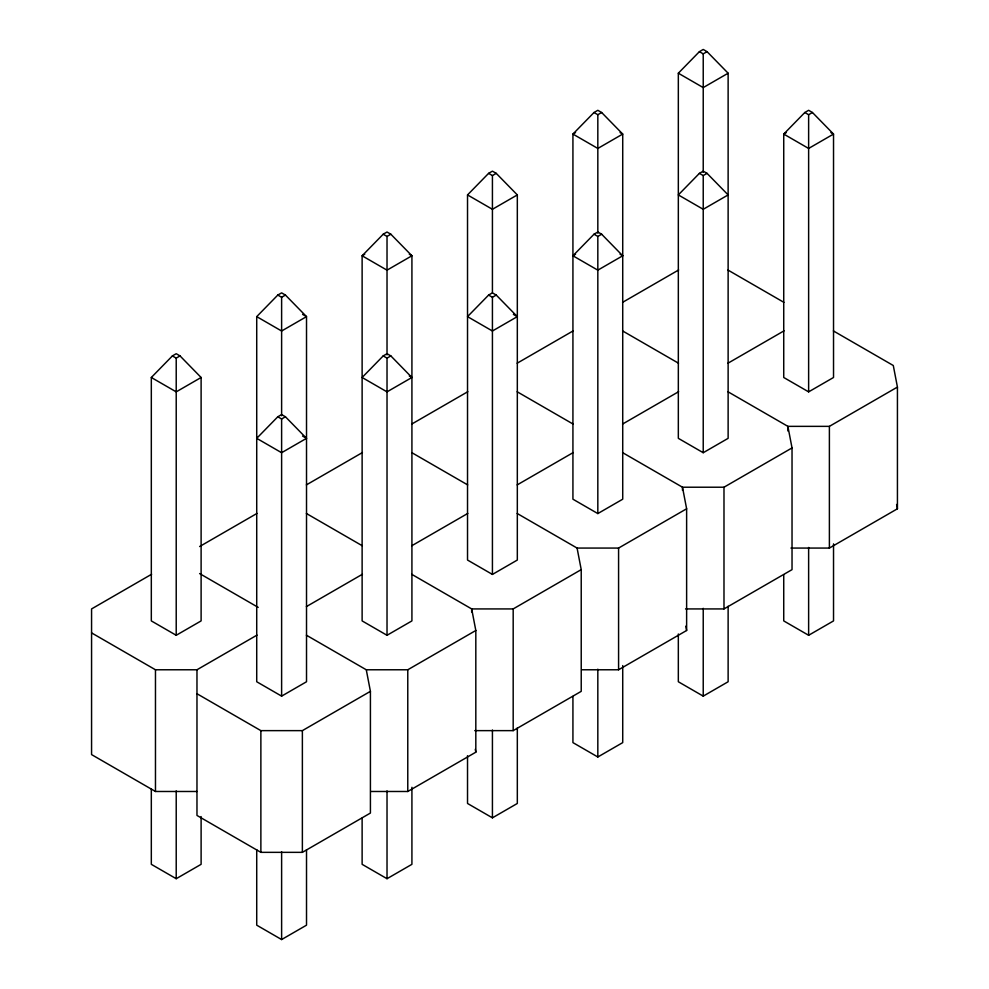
<?xml version="1.0" encoding="UTF-8"?>
<svg xmlns="http://www.w3.org/2000/svg" width="989" height="989" viewBox="0 0 989 989"><rect width="100%" height="100%" fill="white"/><g stroke="black" fill="none" stroke-linecap="round" stroke-linejoin="round"><path stroke-width="1.48" d="M151.317 377.489L172.395 355.916L176.215 353.716L180.035 355.916L201.113 377.489L201.113 620.907L176.215 635.284L151.317 620.907L151.317 377.489L176.215 391.854L201.113 377.489M256.72 316.628L277.798 295.068L281.618 292.868L285.438 295.068L306.516 316.628L306.516 681.755L281.618 696.132L256.72 681.755L256.72 316.628L281.618 331.006L306.516 316.628L302.585 314.366M383.2 234.22L362.122 255.78L362.122 620.907L387.02 635.284L411.918 620.907L411.918 255.78L390.84 234.22L387.02 232.007L383.2 234.22L387.02 236.42L390.84 234.22M467.525 194.92L488.603 173.359L492.423 171.159L496.243 173.359L517.321 194.92L517.321 560.046L492.423 574.424L467.525 560.046L467.525 194.92L492.423 209.297L517.321 194.92M277.798 416.777L256.72 438.337L281.618 452.715L306.516 438.337L285.438 416.777L281.618 414.576L277.798 416.777L281.618 418.977L285.438 416.777M594.006 112.511L572.928 134.071L572.928 499.198L597.826 513.575L622.724 499.198L622.724 134.071L601.646 112.511L597.826 110.298L594.006 112.511L597.826 114.712L601.646 112.511M383.2 355.916L362.122 377.489L387.02 391.854L411.918 377.489L390.84 355.916L387.02 353.716L383.2 355.916L387.02 358.129L390.84 355.916M678.33 73.211L699.408 51.651L703.228 49.45L707.048 51.651L728.127 73.211L728.127 438.337L703.228 452.715L678.33 438.337L678.33 73.211L703.228 87.588L728.127 73.211M488.603 295.068L467.525 316.628L492.423 331.006L517.321 316.628L496.243 295.068L492.423 292.868L488.603 295.068L492.423 297.269L496.243 295.068M572.928 255.78L594.006 234.22L597.826 232.007L601.646 234.22L622.724 255.78L597.826 270.158L572.928 255.78L575.549 254.26M699.408 173.359L678.33 194.92L703.228 209.297L728.127 194.92L707.048 173.359L703.228 171.159L699.408 173.359L703.228 175.56L707.048 173.359M804.811 112.511L783.733 134.071L783.733 377.489L808.631 391.867L833.529 377.489L833.529 134.071L812.451 112.511L808.631 110.298L804.811 112.511L808.631 114.712L812.451 112.511M172.395 355.916L176.215 358.129L180.035 355.916M277.798 295.068L281.618 297.269L285.438 295.068M488.603 173.359L492.423 175.56L496.243 173.359M699.408 51.651L703.228 53.863L707.048 51.651M364.743 254.26L362.122 255.78L387.02 270.158L411.918 255.78L409.298 254.26M575.549 132.563L572.928 134.071L597.826 148.449L622.724 134.071L620.103 132.563M594.006 234.22L597.826 236.42L601.646 234.22M786.354 132.563L783.733 134.071L808.631 148.449L833.529 134.071L830.908 132.563M151.614 574.25L91.569 608.927L91.569 754.595L155.471 791.484L196.972 791.484M199.63 546.534L257.016 513.402M306.367 484.907L362.419 452.554M411.77 424.046L467.822 391.693M517.173 363.198L573.224 330.845M622.576 302.35L678.627 269.985M91.569 632.886L155.471 669.776L196.972 669.776L257.016 635.111M306.367 606.616L362.419 574.25M411.77 545.755L467.822 513.402M517.173 484.907L573.224 452.554M622.576 424.046L678.627 391.693M727.978 363.198L784.03 330.845M196.972 693.734L260.873 730.636L302.374 730.636L370.418 691.336L366.276 669.776L306.367 635.185M366.276 669.776L407.777 669.776L475.82 630.488L471.679 608.927L411.77 574.337M471.679 612.006L471.679 608.927L513.18 608.927L581.223 569.627L577.082 548.067L517.173 513.476M577.082 548.067L618.582 548.067L686.626 508.779L682.484 487.218L622.576 452.628M682.484 490.297L682.484 487.218L723.985 487.218L792.028 447.93L787.887 426.358L727.978 391.768M787.887 430.981L787.887 426.358L829.388 426.358L897.431 387.07L893.29 365.51L833.381 330.919M151.317 788.826L151.317 864.324L176.215 878.702L201.113 864.324L201.113 816.568M196.972 669.776L196.972 815.443L260.873 852.345L302.374 852.345L370.418 813.045L370.418 691.336M370.887 791.484L407.777 791.484L475.82 752.196L475.82 630.488M474.745 730.636L513.18 730.636L581.223 691.348L581.223 569.627M581.693 669.776L618.582 669.776L686.626 630.488L686.626 508.779M685.55 608.927L723.985 608.927L792.028 569.639L792.028 447.93M790.953 548.067L829.388 548.067L897.431 508.779L897.431 387.07M256.72 849.687L256.72 925.172L281.618 939.55L306.516 925.172L306.516 849.687M362.122 818.101L362.122 864.324L387.02 878.702L411.918 864.324L411.918 787.293M467.525 755.707L467.525 803.464L492.423 817.841L517.321 803.464L517.321 727.978M572.928 696.392L572.928 742.615L597.826 756.993L622.724 742.615L622.724 665.585M678.33 633.998L678.33 681.755L703.228 696.132L728.127 681.755L728.127 606.269M783.733 574.683L783.733 620.907L808.631 635.284L833.529 620.907L833.529 543.876M727.978 270.071L783.894 302.35M620.103 254.26L622.724 255.78M622.576 330.919L678.491 363.198M513.39 314.366L517.321 316.628M517.173 391.768L573.088 424.058M409.298 375.968L411.918 377.489M411.77 452.628L467.686 484.907M302.585 436.075L306.516 438.337M306.367 513.476L362.283 545.767M199.63 573.571L258.203 607.382M896.603 504.464L897.431 508.779M685.797 626.173L686.626 630.488M475.276 749.316L475.82 752.196M829.388 426.358L829.388 548.067M808.631 114.712L808.631 391.867M808.631 547.461L808.631 635.284M723.985 487.218L723.985 608.927M703.228 53.863L703.228 172.321M703.228 175.56L703.228 452.715M703.228 608.322L703.228 696.132M618.582 548.067L618.582 669.776M597.826 114.712L597.826 233.181M597.826 236.42L597.826 513.575M597.826 669.17L597.826 756.993M513.18 608.927L513.18 730.636M492.423 175.56L492.423 292.497M492.423 297.269L492.423 574.424M492.423 730.03L492.423 817.841M407.777 669.776L407.777 791.484M387.02 236.42L387.02 354.89M387.02 358.129L387.02 635.284M387.02 790.879L387.02 878.702M302.374 730.636L302.374 852.345M281.618 297.269L281.618 415.739M281.618 418.977L281.618 696.132M281.618 851.739L281.618 939.55M260.873 730.636L260.873 852.345M176.215 358.129L176.215 635.284M176.215 790.879L176.215 878.702M155.471 669.776L155.471 791.484"/></g></svg>
